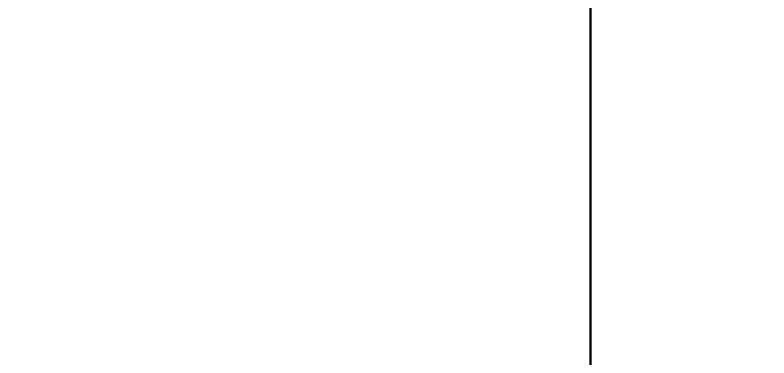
# Model space of a CAD drawing. Header units: centimetres. Extents: x 105417 to 110818, y -55119 to -48326.
# Drawn here: x 106506.6 to 106687.3, y -50870.5 to -50788.4 of the extents above; entities that cross this region are included whole.
import ezdxf

# ---------------------------------------------------------------- set-up
doc = ezdxf.new("R2010")
doc.units = ezdxf.units.CM
doc.header["$LTSCALE"] = 50
doc.header["$MEASUREMENT"] = 0
doc.layers.get('0').update_dxf_attribs({"color": 8})
doc.layers.add('COTE 50ème', color=1, linetype='Continuous')
doc.layers.add('FMULT', color=150, linetype='Continuous', plot=False)
doc.styles.add('RS_TXT_50', font='arial.ttf', dxfattribs={"height": 12.5})
doc.dimstyles.new('RS_50CM_LINEAIRE', dxfattribs={"dimscale": 5, "dimtxt": 12.5, "dimasz": 1.5, "dimexe": 1, "dimexo": 2.5, "dimgap": 1, "dimtad": 1, "dimdec": 1, "dimrnd": 0.5, "dimdsep": 46, "dimtxsty": 'RS_TXT_50', "dimblk1": 'ARCHTICK', "dimblk2": 'ARCHTICK', "dimsah": 1, "dimcen": 2.5, "dimdle": 1, "dimclrt": 4, "dimadec": 0, "dimazin": 2, "dimtfac": 1, "dimtdec": 1, "dimtix": 1, "dimtmove": 2, "dimatfit": 3, "dimfxl": 1, "dimtolj": 1, "dimtzin": 0, "dimarcsym": 0})

# ---------------------------------------------------------------- blocks, each defined once
blk = doc.blocks.new('_ArchTick')
at = {"color": 0, "linetype": 'ByBlock', "const_width": 0.15}
blk.add_lwpolyline([(-0.5, -0.5), (0.5, 0.5)], dxfattribs=at)
blk = doc.blocks.new('*D1062')
at = {"layer": 'COTE 50ème', "color": 0, "lineweight": -2, "ltscale": 0.5, "transparency": 16777216}
for p, q in [((105995.75, -52042.36), (105995.75, -49967.36)), ((106966.85, -49972.36), (105990.75, -49972.36)), ((106196.86, -52037.36), (105990.75, -52037.36))]:
    blk.add_line(p, q, dxfattribs=at)
at = {"layer": 'Defpoints', "color": 0, "ltscale": 0.5, "transparency": 16777216}
for p in [(105995.75, -49972.36), (106979.35, -49972.36), (106209.36, -52037.36)]:
    blk.add_point(p, dxfattribs=at)
at = {"layer": 'COTE 50ème', "color": 0, "lineweight": -2, "ltscale": 0.5, "transparency": 16777216, "xscale": 7.5, "yscale": 7.5, "zscale": 7.5}
for p, rotation in [((105995.75, -49972.36), 90), ((105995.75, -52037.36), 270)]:
    blk.add_blockref('_ArchTick', p, dxfattribs=dict(at, rotation=rotation))
at = {"layer": 'COTE 50ème', "color": 4, "ltscale": 0.5, "transparency": 16777216, "insert": (105984.37, -51004.86), "char_height": 12.5, "attachment_point": 5, "rotation": 90, "style": 'RS_TXT_50'}
blk.add_mtext('\\A1;2065', dxfattribs=at)

msp = doc.modelspace()

# ---------------------------------------------------------------- linework, layer by layer
at = {"layer": 'FMULT', "ltscale": 0.5}
for points in [[(106644.47, -50617.36), (106644.47, -50947.8), (106773.64, -50944.42), (106782.35, -51277.36), (107044.35, -51277.36), (107044.35, -50768.68), (106979.35, -50768.68), (106979.35, -50617.36)], [(106234.35, -50697.36), (106234.35, -51247.36), (106344.35, -51247.36), (106344.35, -51277.36), (106782.35, -51277.36), (106773.73, -50947.8), (106644.47, -50947.8), (106644.47, -50697.36)]]:
    msp.add_lwpolyline(points, close=True, dxfattribs=at)

# ---------------------------------------------------------------- dimensions: what is measured, and where the dimension line sits
at = {"layer": 'COTE 50ème', "ltscale": 0.5}
dim = msp.add_linear_dim(base=(105995.75, -49972.36), p1=(106209.36, -52037.36), p2=(106979.35, -49972.36), angle=90, dimstyle='RS_50CM_LINEAIRE', dxfattribs=at)
dim.commit()
dim.dimension.update_dxf_attribs({"geometry": '*D1062', "text_midpoint": (105984.37, -51004.86)})

doc.saveas('drawing.dxf')
